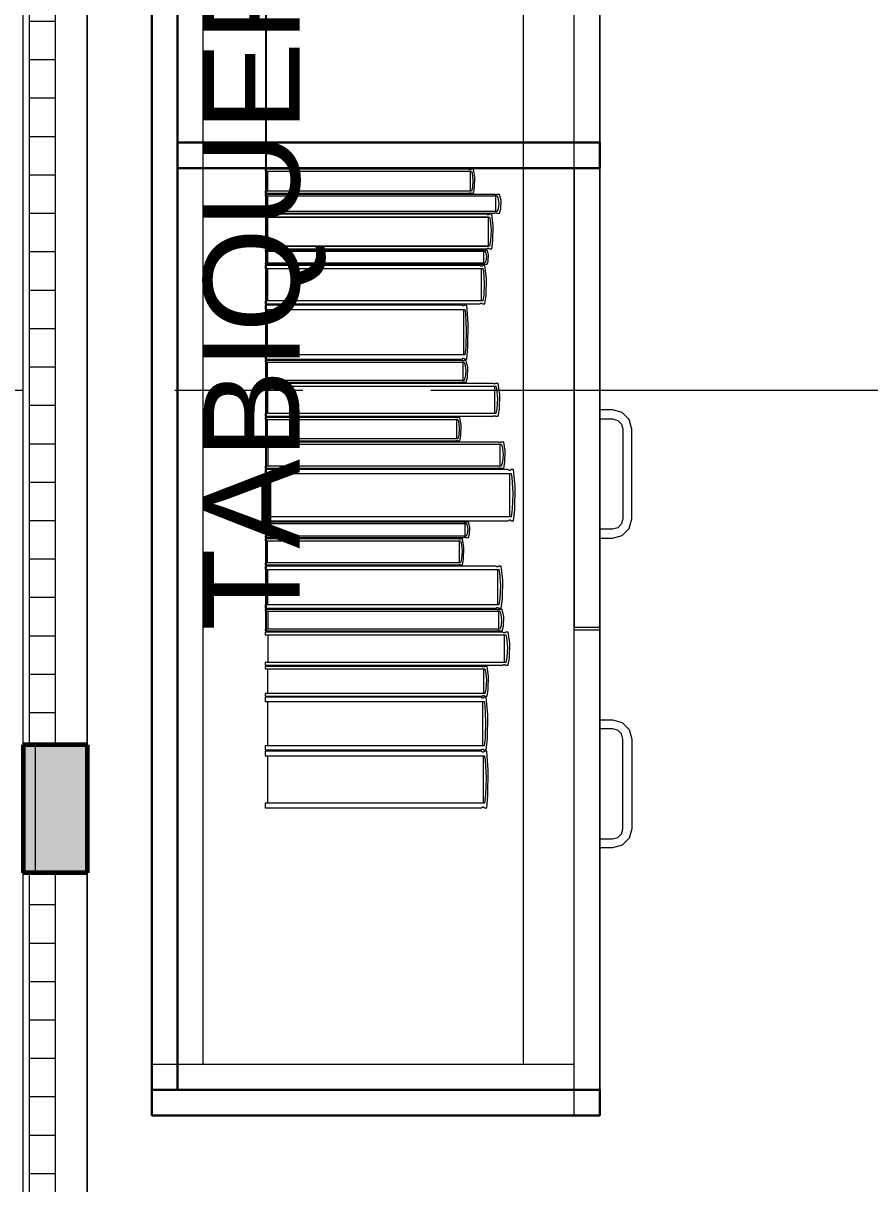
# Model space of a CAD drawing. Header units: inches. Extents: x -19 to 5698, y -728 to 92.
# Drawn here: x 219.22 to 219.881, y 9.382 to 10.288 of the extents above; entities that cross this region are included whole.
import ezdxf

# ---------------------------------------------------------------- set-up
doc = ezdxf.new("R2010")
doc.units = ezdxf.units.IN
doc.header["$MEASUREMENT"] = 0
doc.set_wipeout_variables(frame=1)
doc.linetypes.add('Punto & Raya', pattern=[0.65, 0.5, -0.075, 0, -0.075])
doc.linetypes.add('Wipeout_Contour', pattern=[1, 0, -1])
doc.layers.get('0').update_dxf_attribs({"color": 61})
for name, color, linetype in [('02 _ ARQ _ ZON _ Espacio.3D', 7, 'Continuous'), ('Acabado - Muros', 7, 'Continuous'), ('Interior - Mobiliario', 7, 'Continuous'), ('Marcador - Secciones', 7, 'Continuous'), ('Notas - Etiquetas', 7, 'Continuous')]:
    doc.layers.add(name, color=color, linetype=linetype)
doc.styles.add('Estilo_Generado_4', font='swisse.ttf')
doc.dimstyles.new('Estilo_Generado__8', dxfattribs={"dimtxt": 0.18, "dimasz": 0.0912, "dimexe": 0.18, "dimexo": 0.0625, "dimgap": 0, "dimtad": 0, "dimtih": 1, "dimtoh": 1, "dimdec": 4, "dimzin": 0, "dimdsep": 46, "dimcen": 0.09, "dimadec": 0, "dimazin": 0, "dimtfac": 1, "dimtdec": 4, "dimtmove": 0, "dimatfit": 3, "dimldrblk": 'ARROWHEAD_5', "dimfxl": 1, "dimtolj": 1, "dimtzin": 0, "dimarcsym": 0})
pattern_1 = [(0, (185.000038, 1e-08), (0, 0.03), [])]

# ---------------------------------------------------------------- blocks, each defined once
blk = doc.blocks.new('ARROWHEAD_5')
at = {"linetype": 'Continuous', "lineweight": 0}
blk.add_hatch(color=0, dxfattribs=at).paths.add_polyline_path([(-1, 0.2679), (0, 0), (-1, -0.2679)])
at = {"color": 0, "linetype": 'Continuous', "lineweight": 0}
blk.add_line((0, 0), (-1, 0), dxfattribs=at)

msp = doc.modelspace()

# ---------------------------------------------------------------- linework, layer by layer
at = {"layer": '02 _ ARQ _ ZON _ Espacio.3D', "color": 254, "linetype": 'Continuous', "lineweight": 0, "flags": 128}
msp.add_lwpolyline([(212.17002, 7.7005), (212.22523, 7.7005), (212.22496, 6.2005), (216.84951, 6.19969), (216.84951, 7.6997), (217.07951, 7.69965), (217.07957, 7.69965), (217.07951, 7.35001), (219.22951, 7.35), (219.22952, 17.15), (215.57002, 17.15), (215.57002, 16.9), (215.57002, 16.5), (215.07002, 16.5), (215.07002, 16.9), (215.07002, 17.34961), (212.17002, 17.34961)], close=True, dxfattribs=at)
msp.add_lwpolyline([(229.07002, 16.9), (228.26999, 16.9), (228.26999, 17.35), (222.61965, 17.35), (222.61965, 17.15), (222.61965, 16.5), (222.01965, 16.5), (222.01965, 17.15), (219.27003, 17.15), (219.27003, 7.35), (221.87002, 7.35), (221.87002, 7.7), (222.07002, 7.7), (222.07002, 8.1), (222.57002, 8.1), (222.57002, 7.7), (222.77002, 7.7), (222.77002, 7.2), (222.27002, 7.2), (222.27002, 4.9463)], dxfattribs=at)
at = {"layer": 'Interior - Mobiliario', "color": 175, "linetype": 'Continuous', "lineweight": 13}
for p, q in [((219.34051, 10.91532), (219.34051, 9.45532)), ((219.65051, 9.45532), (219.65051, 10.91532)), ((219.57138, 10.16569), (219.57097, 10.15995)), ((219.57273, 10.15976), (219.57294, 10.1681)), ((219.57022, 10.15716), (219.40916, 10.15716)), ((219.40916, 10.15716), (219.40916, 10.15567)), ((219.40916, 10.15567), (219.56827, 10.15567)), ((219.58808, 10.15467), (219.40916, 10.15467)), ((219.40916, 10.15467), (219.40916, 10.15351)), ((219.40916, 10.15351), (219.59026, 10.15351)), ((219.41099, 10.15351), (219.41099, 10.14131)), ((219.56827, 10.15567), (219.56841, 10.15577)), ((219.56841, 10.15577), (219.56862, 10.15588)), ((219.56862, 10.15588), (219.56885, 10.15595)), ((219.56885, 10.15595), (219.56908, 10.15598)), ((219.56908, 10.15598), (219.56932, 10.15598)), ((219.56932, 10.15598), (219.56956, 10.15593)), ((219.56956, 10.15593), (219.56978, 10.15585)), ((219.56978, 10.15585), (219.56999, 10.15574)), ((219.56999, 10.15574), (219.57008, 10.15567)), ((219.57008, 10.15567), (219.57184, 10.15567)), ((219.57097, 10.15995), (219.57022, 10.15716)), ((219.57184, 10.15567), (219.57273, 10.15976)), ((219.58818, 10.15461), (219.58808, 10.15467)), ((219.58841, 10.15452), (219.58818, 10.15461)), ((219.58866, 10.15446), (219.58841, 10.15452)), ((219.58893, 10.15443), (219.58866, 10.15446)), ((219.5892, 10.15443), (219.58893, 10.15443)), ((219.58946, 10.15445), (219.5892, 10.15443)), ((219.58935, 10.14131), (219.58935, 10.15351)), ((219.58972, 10.15451), (219.58946, 10.15445)), ((219.58995, 10.15459), (219.58972, 10.15451)), ((219.59011, 10.15467), (219.58995, 10.15459)), ((219.59209, 10.15467), (219.59011, 10.15467)), ((219.59026, 10.15351), (219.59081, 10.15241)), ((219.59081, 10.15241), (219.59157, 10.14795)), ((219.59332, 10.14983), (219.59209, 10.15467)), ((219.59111, 10.14349), (219.59026, 10.14131)), ((219.59157, 10.14795), (219.59111, 10.14349)), ((219.59209, 10.14015), (219.59309, 10.14333)), ((219.59309, 10.14333), (219.59332, 10.14983)), ((219.59026, 10.14131), (219.40916, 10.14131)), ((219.40916, 10.14131), (219.40916, 10.14015)), ((219.40916, 10.14015), (219.58808, 10.14015)), ((219.5822, 10.13915), (219.40916, 10.13915)), ((219.40916, 10.13915), (219.40916, 10.137)), ((219.40916, 10.137), (219.58431, 10.137)), ((219.58343, 10.137), (219.41093, 10.137)), ((219.41093, 10.137), (219.41093, 10.11438)), ((219.5823, 10.13905), (219.5822, 10.13915)), ((219.58252, 10.13888), (219.5823, 10.13905)), ((219.58277, 10.13877), (219.58252, 10.13888)), ((219.58302, 10.13871), (219.58277, 10.13877)), ((219.58328, 10.1387), (219.58302, 10.13871)), ((219.58354, 10.13875), (219.58328, 10.1387)), ((219.58343, 10.11438), (219.58343, 10.137)), ((219.58379, 10.13885), (219.58354, 10.13875)), ((219.58401, 10.13901), (219.58379, 10.13885)), ((219.58416, 10.13915), (219.58401, 10.13901)), ((219.58608, 10.13915), (219.58416, 10.13915)), ((219.58431, 10.137), (219.58484, 10.13495)), ((219.58484, 10.13495), (219.58558, 10.1267)), ((219.58727, 10.13017), (219.58608, 10.13915)), ((219.58808, 10.14015), (219.58823, 10.14023)), ((219.58823, 10.14023), (219.58847, 10.14031)), ((219.58847, 10.14031), (219.58872, 10.14037)), ((219.58872, 10.14037), (219.58899, 10.14039)), ((219.58899, 10.14039), (219.58926, 10.14039)), ((219.58926, 10.14039), (219.58952, 10.14036)), ((219.58952, 10.14036), (219.58977, 10.14029)), ((219.58977, 10.14029), (219.59, 10.14021)), ((219.59, 10.14021), (219.59011, 10.14015)), ((219.59011, 10.14015), (219.59209, 10.14015)), ((219.58558, 10.1267), (219.58513, 10.11841)), ((219.58705, 10.11813), (219.58727, 10.13017)), ((219.58513, 10.11841), (219.58431, 10.11438)), ((219.58608, 10.11222), (219.58705, 10.11813)), ((219.58431, 10.11438), (219.40916, 10.11438)), ((219.40916, 10.11438), (219.40916, 10.11222)), ((219.40916, 10.11222), (219.5822, 10.11222)), ((219.57863, 10.11122), (219.40916, 10.11122)), ((219.40916, 10.11122), (219.40916, 10.11033)), ((219.40916, 10.11033), (219.5807, 10.11033)), ((219.4109, 10.11033), (219.4109, 10.101)), ((219.41093, 10.11438), (219.58343, 10.11438)), ((219.57873, 10.11118), (219.57863, 10.11122)), ((219.57895, 10.11111), (219.57873, 10.11118)), ((219.57919, 10.11106), (219.57895, 10.11111)), ((219.57944, 10.11104), (219.57919, 10.11106)), ((219.57969, 10.11104), (219.57944, 10.11104)), ((219.57994, 10.11106), (219.57969, 10.11104)), ((219.57984, 10.101), (219.57984, 10.11033)), ((219.58019, 10.1111), (219.57994, 10.11106)), ((219.58041, 10.11116), (219.58019, 10.1111)), ((219.58055, 10.11122), (219.58041, 10.11116)), ((219.58244, 10.11122), (219.58055, 10.11122)), ((219.5807, 10.11033), (219.58122, 10.10949)), ((219.58122, 10.10949), (219.58194, 10.10608)), ((219.5822, 10.11222), (219.58235, 10.11237)), ((219.58235, 10.11237), (219.58257, 10.11252)), ((219.5836, 10.10752), (219.58244, 10.11122)), ((219.58257, 10.11252), (219.58282, 10.11262)), ((219.58282, 10.11262), (219.58308, 10.11267)), ((219.58308, 10.11267), (219.58334, 10.11267)), ((219.58334, 10.11267), (219.5836, 10.1126)), ((219.58338, 10.10254), (219.5836, 10.10752)), ((219.5836, 10.1126), (219.58384, 10.11249)), ((219.58384, 10.11249), (219.58406, 10.11233)), ((219.58406, 10.11233), (219.58416, 10.11222)), ((219.58416, 10.11222), (219.58608, 10.11222)), ((219.5807, 10.101), (219.40916, 10.101)), ((219.40916, 10.101), (219.40916, 10.10011)), ((219.40916, 10.10011), (219.57863, 10.10011)), ((219.577, 10.09911), (219.40916, 10.09911)), ((219.40916, 10.09911), (219.40916, 10.09672)), ((219.57709, 10.09899), (219.577, 10.09911)), ((219.57731, 10.09881), (219.57709, 10.09899)), ((219.57754, 10.09868), (219.57731, 10.09881)), ((219.57779, 10.09862), (219.57754, 10.09868)), ((219.57804, 10.09861), (219.57779, 10.09862)), ((219.57829, 10.09866), (219.57804, 10.09861)), ((219.57853, 10.09878), (219.57829, 10.09866)), ((219.57876, 10.09895), (219.57853, 10.09878)), ((219.57863, 10.10011), (219.57878, 10.10017)), ((219.5789, 10.09911), (219.57876, 10.09895)), ((219.57878, 10.10017), (219.579, 10.10023)), ((219.58076, 10.09911), (219.5789, 10.09911)), ((219.579, 10.10023), (219.57924, 10.10027)), ((219.57924, 10.10027), (219.57949, 10.10029)), ((219.57949, 10.10029), (219.57975, 10.10029)), ((219.57975, 10.10029), (219.58, 10.10027)), ((219.58, 10.10027), (219.58024, 10.10022)), ((219.58024, 10.10022), (219.58046, 10.10015)), ((219.58046, 10.10015), (219.58055, 10.10011)), ((219.58055, 10.10011), (219.58244, 10.10011)), ((219.5815, 10.10266), (219.5807, 10.101)), ((219.58191, 10.08916), (219.58076, 10.09911)), ((219.58194, 10.10608), (219.5815, 10.10266)), ((219.58244, 10.10011), (219.58338, 10.10254)), ((219.40916, 10.09672), (219.57905, 10.09672)), ((219.41088, 10.09672), (219.41088, 10.07166)), ((219.57819, 10.07166), (219.57819, 10.09672)), ((219.57905, 10.09672), (219.57955, 10.09446)), ((219.57955, 10.09446), (219.58027, 10.08531)), ((219.5817, 10.07582), (219.58191, 10.08916)), ((219.58027, 10.08531), (219.57983, 10.07613)), ((219.57905, 10.07166), (219.40916, 10.07166)), ((219.40916, 10.07166), (219.40916, 10.06927)), ((219.57983, 10.07613), (219.57905, 10.07166)), ((219.58076, 10.06927), (219.5817, 10.07582)), ((219.40916, 10.06927), (219.577, 10.06927)), ((219.56315, 10.06827), (219.40916, 10.06827)), ((219.40916, 10.06827), (219.40916, 10.0649)), ((219.40916, 10.0649), (219.56503, 10.0649)), ((219.41074, 10.0649), (219.41074, 10.02945)), ((219.56324, 10.06811), (219.56315, 10.06827)), ((219.56343, 10.06785), (219.56324, 10.06811)), ((219.56365, 10.06767), (219.56343, 10.06785)), ((219.56388, 10.06758), (219.56365, 10.06767)), ((219.56411, 10.06757), (219.56388, 10.06758)), ((219.56434, 10.06764), (219.56411, 10.06757)), ((219.56424, 10.02945), (219.56424, 10.0649)), ((219.56456, 10.06781), (219.56434, 10.06764)), ((219.56476, 10.06805), (219.56456, 10.06781)), ((219.56489, 10.06827), (219.56476, 10.06805)), ((219.5666, 10.06827), (219.56489, 10.06827)), ((219.56503, 10.0649), (219.5655, 10.0617)), ((219.5655, 10.0617), (219.56615, 10.04876)), ((219.56766, 10.0542), (219.5666, 10.06827)), ((219.577, 10.06927), (219.57714, 10.06943)), ((219.57714, 10.06943), (219.57736, 10.0696)), ((219.57736, 10.0696), (219.5776, 10.06972)), ((219.5776, 10.06972), (219.57785, 10.06977)), ((219.57785, 10.06977), (219.5781, 10.06976)), ((219.5781, 10.06976), (219.57835, 10.0697)), ((219.57835, 10.0697), (219.57858, 10.06957)), ((219.57858, 10.06957), (219.5788, 10.06939)), ((219.5788, 10.06939), (219.5789, 10.06927)), ((219.5789, 10.06927), (219.58076, 10.06927)), ((219.56746, 10.03533), (219.56766, 10.0542)), ((219.56615, 10.04876), (219.56575, 10.03577)), ((219.56575, 10.03577), (219.56503, 10.02945)), ((219.5666, 10.02608), (219.56746, 10.03533)), ((219.56503, 10.02945), (219.40916, 10.02945)), ((219.40916, 10.02945), (219.40916, 10.02608)), ((219.40916, 10.02608), (219.56315, 10.02608)), ((219.56315, 10.02608), (219.56328, 10.02631)), ((219.56328, 10.02631), (219.56348, 10.02655)), ((219.56348, 10.02655), (219.5637, 10.02671)), ((219.5637, 10.02671), (219.56393, 10.02678)), ((219.56393, 10.02678), (219.56416, 10.02677)), ((219.56416, 10.02677), (219.56439, 10.02668)), ((219.56439, 10.02668), (219.56461, 10.0265)), ((219.56461, 10.0265), (219.5648, 10.02624)), ((219.5648, 10.02624), (219.56489, 10.02608)), ((219.56489, 10.02608), (219.5666, 10.02608)), ((219.56277, 10.02508), (219.40916, 10.02508)), ((219.40916, 10.02508), (219.40916, 10.02372)), ((219.40916, 10.02372), (219.56465, 10.02372)), ((219.41073, 10.02372), (219.41073, 10.00946)), ((219.56286, 10.02501), (219.56277, 10.02508)), ((219.56306, 10.02491), (219.56286, 10.02501)), ((219.56327, 10.02484), (219.56306, 10.02491)), ((219.5635, 10.0248), (219.56327, 10.02484)), ((219.56373, 10.0248), (219.5635, 10.0248)), ((219.56396, 10.02483), (219.56373, 10.0248)), ((219.56386, 10.00946), (219.56386, 10.02372)), ((219.56418, 10.02489), (219.56396, 10.02483)), ((219.56438, 10.02499), (219.56418, 10.02489)), ((219.56451, 10.02508), (219.56438, 10.02499)), ((219.56622, 10.02508), (219.56451, 10.02508)), ((219.56465, 10.02372), (219.56511, 10.02243)), ((219.56511, 10.02243), (219.56577, 10.01723)), ((219.56577, 10.01723), (219.56537, 10.012)), ((219.56727, 10.01942), (219.56622, 10.02508)), ((219.56708, 10.01182), (219.56727, 10.01942)), ((219.56465, 10.00946), (219.40916, 10.00946)), ((219.40916, 10.00946), (219.40916, 10.0081)), ((219.40916, 10.0081), (219.56277, 10.0081)), ((219.56277, 10.0081), (219.5629, 10.00819)), ((219.5629, 10.00819), (219.5631, 10.00829)), ((219.5631, 10.00829), (219.56332, 10.00835)), ((219.56332, 10.00835), (219.56355, 10.00838)), ((219.56355, 10.00838), (219.56378, 10.00838)), ((219.56378, 10.00838), (219.56401, 10.00834)), ((219.56401, 10.00834), (219.56422, 10.00827)), ((219.56422, 10.00827), (219.56442, 10.00816)), ((219.56442, 10.00816), (219.56451, 10.0081)), ((219.56451, 10.0081), (219.56622, 10.0081)), ((219.56537, 10.012), (219.56465, 10.00946)), ((219.56622, 10.0081), (219.56708, 10.01182)), ((219.58716, 10.0071), (219.40916, 10.0071)), ((219.40916, 10.0071), (219.40916, 10.00505)), ((219.40916, 10.00505), (219.58933, 10.00505)), ((219.41098, 10.00505), (219.41098, 9.9835)), ((219.58726, 10.007), (219.58716, 10.0071)), ((219.58749, 10.00684), (219.58726, 10.007)), ((219.58774, 10.00673), (219.58749, 10.00684)), ((219.588, 10.00668), (219.58774, 10.00673)), ((219.58827, 10.00667), (219.588, 10.00668)), ((219.58853, 10.00672), (219.58827, 10.00667)), ((219.58842, 9.9835), (219.58842, 10.00505)), ((219.58879, 10.00681), (219.58853, 10.00672)), ((219.58902, 10.00696), (219.58879, 10.00681)), ((219.58917, 10.0071), (219.58902, 10.00696)), ((219.59115, 10.0071), (219.58917, 10.0071)), ((219.58933, 10.00505), (219.58987, 10.0031)), ((219.58987, 10.0031), (219.59063, 9.99523)), ((219.59237, 9.99854), (219.59115, 10.0071)), ((219.59215, 9.98707), (219.59237, 9.99854)), ((219.59063, 9.99523), (219.59017, 9.98734)), ((219.58933, 9.9835), (219.40916, 9.9835)), ((219.40916, 9.9835), (219.40916, 9.98144)), ((219.40916, 9.98144), (219.58716, 9.98144)), ((219.55778, 9.98044), (219.40916, 9.98044)), ((219.40916, 9.98044), (219.40916, 9.97899)), ((219.55787, 9.98037), (219.55778, 9.98044)), ((219.55806, 9.98026), (219.55787, 9.98037)), ((219.55827, 9.98019), (219.55806, 9.98026)), ((219.55849, 9.98014), (219.55827, 9.98019)), ((219.55871, 9.98014), (219.55849, 9.98014)), ((219.55893, 9.98017), (219.55871, 9.98014)), ((219.55914, 9.98024), (219.55893, 9.98017)), ((219.55934, 9.98035), (219.55914, 9.98024)), ((219.55946, 9.98044), (219.55934, 9.98035)), ((219.56112, 9.98044), (219.55946, 9.98044)), ((219.56214, 9.97438), (219.56112, 9.98044)), ((219.58716, 9.98144), (219.58731, 9.98158)), ((219.58731, 9.98158), (219.58754, 9.98173)), ((219.58754, 9.98173), (219.5878, 9.98183)), ((219.5878, 9.98183), (219.58806, 9.98187)), ((219.58806, 9.98187), (219.58833, 9.98187)), ((219.58833, 9.98187), (219.58859, 9.98181)), ((219.58859, 9.98181), (219.58884, 9.9817)), ((219.58884, 9.9817), (219.58907, 9.98154)), ((219.58907, 9.98154), (219.58917, 9.98144)), ((219.58917, 9.98144), (219.59115, 9.98144)), ((219.59017, 9.98734), (219.58933, 9.9835)), ((219.59115, 9.98144), (219.59215, 9.98707)), ((219.68051, 9.98632), (219.67051, 9.98632)), ((219.67051, 9.98632), (219.67051, 9.97932)), ((219.68801, 9.98431), (219.68051, 9.98632)), ((219.6935, 9.97882), (219.68801, 9.98431)), ((219.40916, 9.97899), (219.5596, 9.97899)), ((219.41068, 9.97899), (219.41068, 9.96371)), ((219.55884, 9.96371), (219.55884, 9.97899)), ((219.5596, 9.97899), (219.56005, 9.97761)), ((219.56005, 9.97761), (219.56068, 9.97203)), ((219.56068, 9.97203), (219.5603, 9.96643)), ((219.56195, 9.96624), (219.56214, 9.97438)), ((219.67051, 9.97932), (219.68051, 9.97932)), ((219.68051, 9.97932), (219.68451, 9.97824)), ((219.68451, 9.97824), (219.68744, 9.97532)), ((219.68744, 9.97532), (219.68851, 9.97132)), ((219.68851, 9.97132), (219.68851, 9.90132)), ((219.69551, 9.97132), (219.6935, 9.97882)), ((219.69551, 9.90132), (219.69551, 9.97132)), ((219.5596, 9.96371), (219.40916, 9.96371)), ((219.40916, 9.96371), (219.40916, 9.96225)), ((219.40916, 9.96225), (219.55778, 9.96225)), ((219.55778, 9.96225), (219.55791, 9.96235)), ((219.55791, 9.96235), (219.5581, 9.96245)), ((219.5581, 9.96245), (219.55831, 9.96252)), ((219.55831, 9.96252), (219.55854, 9.96255)), ((219.55854, 9.96255), (219.55876, 9.96255)), ((219.55876, 9.96255), (219.55898, 9.96251)), ((219.55898, 9.96251), (219.55919, 9.96243)), ((219.55919, 9.96243), (219.55938, 9.96232)), ((219.55938, 9.96232), (219.55946, 9.96225)), ((219.55946, 9.96225), (219.56112, 9.96225)), ((219.5603, 9.96643), (219.5596, 9.96371)), ((219.56112, 9.96225), (219.56195, 9.96624)), ((219.59132, 9.96125), (219.40916, 9.96125)), ((219.40916, 9.96125), (219.40916, 9.95961)), ((219.40916, 9.95961), (219.59354, 9.95961)), ((219.41103, 9.95961), (219.41103, 9.94244)), ((219.59142, 9.96117), (219.59132, 9.96125)), ((219.59166, 9.96105), (219.59142, 9.96117)), ((219.59191, 9.96096), (219.59166, 9.96105)), ((219.59218, 9.96091), (219.59191, 9.96096)), ((219.59246, 9.96091), (219.59218, 9.96091)), ((219.59273, 9.96095), (219.59246, 9.96091)), ((219.59261, 9.94244), (219.59261, 9.95961)), ((219.59299, 9.96102), (219.59273, 9.96095)), ((219.59323, 9.96114), (219.59299, 9.96102)), ((219.59338, 9.96125), (219.59323, 9.96114)), ((219.5954, 9.96125), (219.59338, 9.96125)), ((219.59354, 9.95961), (219.59409, 9.95806)), ((219.59409, 9.95806), (219.59487, 9.95179)), ((219.59665, 9.95443), (219.5954, 9.96125)), ((219.59642, 9.94529), (219.59665, 9.95443)), ((219.5944, 9.9455), (219.59354, 9.94244)), ((219.59487, 9.95179), (219.5944, 9.9455)), ((219.5954, 9.9408), (219.59642, 9.94529)), ((219.59354, 9.94244), (219.40916, 9.94244)), ((219.40916, 9.94244), (219.40916, 9.9408)), ((219.40916, 9.9408), (219.59132, 9.9408)), ((219.59892, 9.9398), (219.40916, 9.9398)), ((219.40916, 9.9398), (219.40916, 9.9366)), ((219.40916, 9.9366), (219.60123, 9.9366)), ((219.4111, 9.9366), (219.4111, 9.90295)), ((219.59132, 9.9408), (219.59147, 9.94091)), ((219.59147, 9.94091), (219.59171, 9.94103)), ((219.59171, 9.94103), (219.59197, 9.94111)), ((219.59197, 9.94111), (219.59224, 9.94114)), ((219.59224, 9.94114), (219.59252, 9.94114)), ((219.59252, 9.94114), (219.59278, 9.94109)), ((219.59278, 9.94109), (219.59304, 9.941)), ((219.59304, 9.941), (219.59328, 9.94088)), ((219.59328, 9.94088), (219.59338, 9.9408)), ((219.59338, 9.9408), (219.5954, 9.9408)), ((219.59902, 9.93965), (219.59892, 9.9398)), ((219.59927, 9.9394), (219.59902, 9.93965)), ((219.59954, 9.93923), (219.59927, 9.9394)), ((219.59982, 9.93914), (219.59954, 9.93923)), ((219.6001, 9.93913), (219.59982, 9.93914)), ((219.60038, 9.93921), (219.6001, 9.93913)), ((219.60026, 9.90295), (219.60026, 9.9366)), ((219.60065, 9.93936), (219.60038, 9.93921)), ((219.60091, 9.93959), (219.60065, 9.93936)), ((219.60107, 9.9398), (219.60091, 9.93959)), ((219.60317, 9.9398), (219.60107, 9.9398)), ((219.60123, 9.9366), (219.60181, 9.93356)), ((219.60448, 9.92644), (219.60317, 9.9398)), ((219.60181, 9.93356), (219.60262, 9.92128)), ((219.60424, 9.90853), (219.60448, 9.92644)), ((219.60262, 9.92128), (219.60213, 9.90895)), ((219.60213, 9.90895), (219.60123, 9.90295)), ((219.60317, 9.89975), (219.60424, 9.90853)), ((219.60123, 9.90295), (219.40916, 9.90295)), ((219.40916, 9.90295), (219.40916, 9.89975)), ((219.40916, 9.89975), (219.59892, 9.89975)), ((219.56431, 9.89875), (219.40916, 9.89875)), ((219.40916, 9.89875), (219.40916, 9.89778)), ((219.5644, 9.8987), (219.56431, 9.89875)), ((219.5646, 9.89863), (219.5644, 9.8987)), ((219.56482, 9.89858), (219.5646, 9.89863)), ((219.56504, 9.89855), (219.56482, 9.89858)), ((219.56528, 9.89855), (219.56504, 9.89855)), ((219.56551, 9.89857), (219.56528, 9.89855)), ((219.56573, 9.89861), (219.56551, 9.89857)), ((219.56594, 9.89868), (219.56573, 9.89861)), ((219.56607, 9.89875), (219.56594, 9.89868)), ((219.56779, 9.89875), (219.56607, 9.89875)), ((219.56886, 9.89473), (219.56779, 9.89875)), ((219.59892, 9.89975), (219.59908, 9.89996)), ((219.59908, 9.89996), (219.59933, 9.90019)), ((219.59933, 9.90019), (219.5996, 9.90034)), ((219.5996, 9.90034), (219.59988, 9.90042)), ((219.59988, 9.90042), (219.60016, 9.90041)), ((219.60016, 9.90041), (219.60045, 9.90032)), ((219.60045, 9.90032), (219.60071, 9.90015)), ((219.60071, 9.90015), (219.60096, 9.8999)), ((219.60096, 9.8999), (219.60107, 9.89975)), ((219.60107, 9.89975), (219.60317, 9.89975)), ((219.68851, 9.90132), (219.68744, 9.89732)), ((219.6935, 9.89382), (219.69551, 9.90132)), ((219.40916, 9.89778), (219.5662, 9.89778)), ((219.41075, 9.89778), (219.41075, 9.88767)), ((219.56541, 9.88767), (219.56541, 9.89778)), ((219.5662, 9.89778), (219.56667, 9.89687)), ((219.56693, 9.88948), (219.5662, 9.88767)), ((219.56667, 9.89687), (219.56734, 9.89318)), ((219.56734, 9.89318), (219.56693, 9.88948)), ((219.56779, 9.88671), (219.56866, 9.88935)), ((219.56866, 9.88935), (219.56886, 9.89473)), ((219.67051, 9.89332), (219.67051, 9.88632)), ((219.68051, 9.89332), (219.67051, 9.89332)), ((219.68451, 9.89439), (219.68051, 9.89332)), ((219.68744, 9.89732), (219.68451, 9.89439)), ((219.68801, 9.88833), (219.6935, 9.89382)), ((219.5662, 9.88767), (219.40916, 9.88767)), ((219.40916, 9.88767), (219.40916, 9.88671)), ((219.40916, 9.88671), (219.56431, 9.88671)), ((219.5599, 9.88571), (219.40916, 9.88571)), ((219.40916, 9.88571), (219.40916, 9.88408)), ((219.40916, 9.88408), (219.56174, 9.88408)), ((219.41071, 9.88408), (219.41071, 9.86696)), ((219.55998, 9.88563), (219.5599, 9.88571)), ((219.56018, 9.88551), (219.55998, 9.88563)), ((219.56039, 9.88542), (219.56018, 9.88551)), ((219.56061, 9.88537), (219.56039, 9.88542)), ((219.56084, 9.88537), (219.56061, 9.88537)), ((219.56106, 9.88541), (219.56084, 9.88537)), ((219.56097, 9.86696), (219.56097, 9.88408)), ((219.56128, 9.88548), (219.56106, 9.88541)), ((219.56148, 9.8856), (219.56128, 9.88548)), ((219.5616, 9.88571), (219.56148, 9.8856)), ((219.56328, 9.88571), (219.5616, 9.88571)), ((219.56174, 9.88408), (219.56219, 9.88253)), ((219.56219, 9.88253), (219.56284, 9.87629)), ((219.56431, 9.87891), (219.56328, 9.88571)), ((219.56431, 9.88671), (219.56444, 9.88677)), ((219.56444, 9.88677), (219.56464, 9.88684)), ((219.56464, 9.88684), (219.56487, 9.88689)), ((219.56487, 9.88689), (219.5651, 9.88691)), ((219.5651, 9.88691), (219.56533, 9.88691)), ((219.56533, 9.88691), (219.56556, 9.88688)), ((219.56556, 9.88688), (219.56578, 9.88683)), ((219.56578, 9.88683), (219.56598, 9.88676)), ((219.56598, 9.88676), (219.56607, 9.88671)), ((219.56607, 9.88671), (219.56779, 9.88671)), ((219.67051, 9.88632), (219.68051, 9.88632)), ((219.68051, 9.88632), (219.68801, 9.88833)), ((219.56284, 9.87629), (219.56244, 9.87001)), ((219.56412, 9.8698), (219.56431, 9.87891)), ((219.56174, 9.86696), (219.40916, 9.86696)), ((219.40916, 9.86696), (219.40916, 9.86533)), ((219.40916, 9.86533), (219.5599, 9.86533)), ((219.58946, 9.86433), (219.40916, 9.86433)), ((219.40916, 9.86433), (219.40916, 9.86171)), ((219.5599, 9.86533), (219.56002, 9.86544)), ((219.56002, 9.86544), (219.56022, 9.86556)), ((219.56022, 9.86556), (219.56044, 9.86563)), ((219.56044, 9.86563), (219.56066, 9.86567)), ((219.56066, 9.86567), (219.56089, 9.86567)), ((219.56089, 9.86567), (219.56111, 9.86562)), ((219.56111, 9.86562), (219.56132, 9.86553)), ((219.56132, 9.86553), (219.56152, 9.86541)), ((219.56152, 9.86541), (219.5616, 9.86533)), ((219.5616, 9.86533), (219.56328, 9.86533)), ((219.56244, 9.87001), (219.56174, 9.86696)), ((219.56328, 9.86533), (219.56412, 9.8698)), ((219.58956, 9.8642), (219.58946, 9.86433)), ((219.58979, 9.864), (219.58956, 9.8642)), ((219.59005, 9.86386), (219.58979, 9.864)), ((219.59031, 9.86379), (219.59005, 9.86386)), ((219.59059, 9.86378), (219.59031, 9.86379)), ((219.59085, 9.86384), (219.59059, 9.86378)), ((219.59111, 9.86397), (219.59085, 9.86384)), ((219.59135, 9.86415), (219.59111, 9.86397)), ((219.5915, 9.86433), (219.59135, 9.86415)), ((219.59351, 9.86433), (219.5915, 9.86433)), ((219.59474, 9.85339), (219.59351, 9.86433)), ((219.40916, 9.86171), (219.59166, 9.86171)), ((219.41101, 9.86171), (219.41101, 9.83416)), ((219.59074, 9.83416), (219.59074, 9.86171)), ((219.59166, 9.86171), (219.59221, 9.85922)), ((219.59221, 9.85922), (219.59298, 9.84916)), ((219.59451, 9.83873), (219.59474, 9.85339)), ((219.59298, 9.84916), (219.59251, 9.83907)), ((219.59251, 9.83907), (219.59166, 9.83416)), ((219.59351, 9.83153), (219.59451, 9.83873)), ((219.59166, 9.83416), (219.40916, 9.83416)), ((219.40916, 9.83416), (219.40916, 9.83153)), ((219.40916, 9.83153), (219.58946, 9.83153)), ((219.59026, 9.83053), (219.40916, 9.83053)), ((219.40916, 9.83053), (219.40916, 9.82919)), ((219.40916, 9.82919), (219.59247, 9.82919)), ((219.41102, 9.82919), (219.41102, 9.81511)), ((219.58946, 9.83153), (219.58961, 9.83171)), ((219.58961, 9.83171), (219.58985, 9.8319)), ((219.58985, 9.8319), (219.59011, 9.83202)), ((219.59011, 9.83202), (219.59037, 9.83208)), ((219.59036, 9.83047), (219.59026, 9.83053)), ((219.59059, 9.83036), (219.59036, 9.83047)), ((219.59037, 9.83208), (219.59065, 9.83207)), ((219.59085, 9.83029), (219.59059, 9.83036)), ((219.59065, 9.83207), (219.59091, 9.832)), ((219.59112, 9.83026), (219.59085, 9.83029)), ((219.59091, 9.832), (219.59117, 9.83186)), ((219.59139, 9.83025), (219.59112, 9.83026)), ((219.59117, 9.83186), (219.5914, 9.83166)), ((219.59166, 9.83028), (219.59139, 9.83025)), ((219.5914, 9.83166), (219.5915, 9.83153)), ((219.5915, 9.83153), (219.59351, 9.83153)), ((219.59154, 9.81511), (219.59154, 9.82919)), ((219.59192, 9.83035), (219.59166, 9.83028)), ((219.59216, 9.83044), (219.59192, 9.83035)), ((219.59231, 9.83053), (219.59216, 9.83044)), ((219.59432, 9.83053), (219.59231, 9.83053)), ((219.59247, 9.82919), (219.59302, 9.82792)), ((219.59302, 9.82792), (219.59379, 9.82278)), ((219.59556, 9.82494), (219.59432, 9.83053)), ((219.59332, 9.81762), (219.59247, 9.81511)), ((219.59379, 9.82278), (219.59332, 9.81762)), ((219.59432, 9.81377), (219.59533, 9.81744)), ((219.59533, 9.81744), (219.59556, 9.82494)), ((219.59247, 9.81511), (219.40916, 9.81511)), ((219.40916, 9.81511), (219.40916, 9.81377)), ((219.40916, 9.81377), (219.59026, 9.81377)), ((219.5947, 9.81277), (219.40916, 9.81277)), ((219.40916, 9.81277), (219.40916, 9.81071)), ((219.40916, 9.81071), (219.59697, 9.81071)), ((219.41106, 9.81071), (219.41106, 9.78908)), ((219.59026, 9.81377), (219.59041, 9.81386)), ((219.59041, 9.81386), (219.59065, 9.81395)), ((219.59065, 9.81395), (219.59091, 9.81402)), ((219.59091, 9.81402), (219.59118, 9.81405)), ((219.59118, 9.81405), (219.59145, 9.81404)), ((219.59145, 9.81404), (219.59172, 9.814)), ((219.59172, 9.814), (219.59197, 9.81393)), ((219.59197, 9.81393), (219.59221, 9.81383)), ((219.59221, 9.81383), (219.59231, 9.81377)), ((219.59231, 9.81377), (219.59432, 9.81377)), ((219.59481, 9.81267), (219.5947, 9.81277)), ((219.59504, 9.81251), (219.59481, 9.81267)), ((219.59531, 9.8124), (219.59504, 9.81251)), ((219.59558, 9.81234), (219.59531, 9.8124)), ((219.59586, 9.81234), (219.59558, 9.81234)), ((219.59614, 9.81238), (219.59586, 9.81234)), ((219.59602, 9.78908), (219.59602, 9.81071)), ((219.5964, 9.81248), (219.59614, 9.81238)), ((219.59664, 9.81263), (219.5964, 9.81248)), ((219.5968, 9.81277), (219.59664, 9.81263)), ((219.59886, 9.81277), (219.5968, 9.81277)), ((219.59697, 9.81071), (219.59753, 9.80875)), ((219.59753, 9.80875), (219.59832, 9.80086)), ((219.60014, 9.80418), (219.59886, 9.81277)), ((219.67051, 9.81632), (219.65051, 9.81632)), ((219.67051, 9.81432), (219.65051, 9.81432)), ((219.59832, 9.80086), (219.59784, 9.79294)), ((219.5999, 9.79267), (219.60014, 9.80418)), ((219.59784, 9.79294), (219.59697, 9.78908)), ((219.59886, 9.78703), (219.5999, 9.79267)), ((219.59697, 9.78908), (219.40916, 9.78908)), ((219.40916, 9.78908), (219.40916, 9.78703)), ((219.40916, 9.78703), (219.5947, 9.78703)), ((219.57857, 9.78603), (219.40916, 9.78603)), ((219.40916, 9.78603), (219.40916, 9.78418)), ((219.40916, 9.78418), (219.58064, 9.78418)), ((219.4109, 9.78418), (219.4109, 9.76478)), ((219.57867, 9.78594), (219.57857, 9.78603)), ((219.57888, 9.7858), (219.57867, 9.78594)), ((219.57912, 9.7857), (219.57888, 9.7858)), ((219.57937, 9.78564), (219.57912, 9.7857)), ((219.57963, 9.78564), (219.57937, 9.78564)), ((219.57988, 9.78568), (219.57963, 9.78564)), ((219.57977, 9.76478), (219.57977, 9.78418)), ((219.58012, 9.78577), (219.57988, 9.78568)), ((219.58034, 9.7859), (219.58012, 9.78577)), ((219.58049, 9.78603), (219.58034, 9.7859)), ((219.58237, 9.78603), (219.58049, 9.78603)), ((219.58064, 9.78418), (219.58115, 9.78243)), ((219.58115, 9.78243), (219.58187, 9.77535)), ((219.58353, 9.77832), (219.58237, 9.78603)), ((219.5947, 9.78703), (219.59486, 9.78716)), ((219.59486, 9.78716), (219.5951, 9.78731)), ((219.5951, 9.78731), (219.59537, 9.78741)), ((219.59537, 9.78741), (219.59564, 9.78746)), ((219.59564, 9.78746), (219.59592, 9.78745)), ((219.59592, 9.78745), (219.5962, 9.78739)), ((219.5962, 9.78739), (219.59646, 9.78728)), ((219.59646, 9.78728), (219.5967, 9.78712)), ((219.5967, 9.78712), (219.5968, 9.78703)), ((219.5968, 9.78703), (219.59886, 9.78703)), ((219.58187, 9.77535), (219.58143, 9.76824)), ((219.58332, 9.768), (219.58353, 9.77832)), ((219.58064, 9.76478), (219.40916, 9.76478)), ((219.40916, 9.76478), (219.40916, 9.76293)), ((219.40916, 9.76293), (219.57857, 9.76293)), ((219.57857, 9.76293), (219.57871, 9.76306)), ((219.57871, 9.76306), (219.57893, 9.76319)), ((219.57893, 9.76319), (219.57918, 9.76328)), ((219.57918, 9.76328), (219.57943, 9.76332)), ((219.57943, 9.76332), (219.57968, 9.76331)), ((219.57968, 9.76331), (219.57993, 9.76326)), ((219.57993, 9.76326), (219.58017, 9.76316)), ((219.58017, 9.76316), (219.58039, 9.76302)), ((219.58039, 9.76302), (219.58049, 9.76293)), ((219.58049, 9.76293), (219.58237, 9.76293)), ((219.58143, 9.76824), (219.58064, 9.76478)), ((219.58237, 9.76293), (219.58332, 9.768)), ((219.57799, 9.76193), (219.40916, 9.76193)), ((219.40916, 9.76193), (219.40916, 9.75864)), ((219.40916, 9.75864), (219.58006, 9.75864)), ((219.41089, 9.75864), (219.41089, 9.72407)), ((219.57809, 9.76177), (219.57799, 9.76193)), ((219.57831, 9.76152), (219.57809, 9.76177)), ((219.57854, 9.76135), (219.57831, 9.76152)), ((219.57879, 9.76125), (219.57854, 9.76135)), ((219.57905, 9.76124), (219.57879, 9.76125)), ((219.5793, 9.76132), (219.57905, 9.76124)), ((219.57919, 9.72407), (219.57919, 9.75864)), ((219.57954, 9.76148), (219.5793, 9.76132)), ((219.57976, 9.76171), (219.57954, 9.76148)), ((219.57991, 9.76193), (219.57976, 9.76171)), ((219.58178, 9.76193), (219.57991, 9.76193)), ((219.58006, 9.75864), (219.58057, 9.75552)), ((219.58057, 9.75552), (219.58129, 9.7429)), ((219.58294, 9.74821), (219.58178, 9.76193)), ((219.58273, 9.7298), (219.58294, 9.74821)), ((219.67051, 9.74432), (219.68051, 9.74432)), ((219.67051, 9.73732), (219.67051, 9.74432)), ((219.68051, 9.74432), (219.68801, 9.74231)), ((219.58129, 9.7429), (219.58085, 9.73023)), ((219.68051, 9.73732), (219.67051, 9.73732)), ((219.68451, 9.73624), (219.68051, 9.73732)), ((219.68744, 9.73332), (219.68451, 9.73624)), ((219.68801, 9.74231), (219.6935, 9.73682)), ((219.6935, 9.73682), (219.69551, 9.72932)), ((219.58085, 9.73023), (219.58006, 9.72407)), ((219.58178, 9.72077), (219.58273, 9.7298)), ((219.68851, 9.72932), (219.68744, 9.73332)), ((219.68851, 9.65932), (219.68851, 9.72932)), ((219.69551, 9.72932), (219.69551, 9.65932)), ((219.58006, 9.72407), (219.40916, 9.72407)), ((219.40916, 9.72407), (219.40916, 9.72077)), ((219.40916, 9.72077), (219.57799, 9.72077)), ((219.57833, 9.71977), (219.40916, 9.71977)), ((219.40916, 9.71977), (219.40916, 9.71624)), ((219.57799, 9.72077), (219.57814, 9.721)), ((219.57814, 9.721), (219.57836, 9.72123)), ((219.57843, 9.7196), (219.57833, 9.71977)), ((219.57836, 9.72123), (219.5786, 9.72139)), ((219.57865, 9.71933), (219.57843, 9.7196)), ((219.5786, 9.72139), (219.57885, 9.72146)), ((219.57889, 9.71915), (219.57865, 9.71933)), ((219.57885, 9.72146), (219.5791, 9.72145)), ((219.57914, 9.71905), (219.57889, 9.71915)), ((219.5791, 9.72145), (219.57935, 9.72136)), ((219.57939, 9.71904), (219.57914, 9.71905)), ((219.57935, 9.72136), (219.57959, 9.72118)), ((219.57964, 9.71912), (219.57939, 9.71904)), ((219.57959, 9.72118), (219.57981, 9.72093)), ((219.57988, 9.71928), (219.57964, 9.71912)), ((219.57981, 9.72093), (219.57991, 9.72077)), ((219.58011, 9.71954), (219.57988, 9.71928)), ((219.57991, 9.72077), (219.58178, 9.72077)), ((219.58025, 9.71977), (219.58011, 9.71954)), ((219.58213, 9.71977), (219.58025, 9.71977)), ((219.58329, 9.70504), (219.58213, 9.71977)), ((219.40916, 9.71624), (219.5804, 9.71624)), ((219.41089, 9.71624), (219.41089, 9.67912)), ((219.57953, 9.67912), (219.57953, 9.71624)), ((219.5804, 9.71624), (219.58091, 9.71289)), ((219.58091, 9.71289), (219.58163, 9.69934)), ((219.58163, 9.69934), (219.58119, 9.68574)), ((219.58308, 9.68528), (219.58329, 9.70504)), ((219.58119, 9.68574), (219.5804, 9.67912)), ((219.58213, 9.67559), (219.58308, 9.68528)), ((219.5804, 9.67912), (219.40916, 9.67912)), ((219.40916, 9.67912), (219.40916, 9.67559)), ((219.40916, 9.67559), (219.57833, 9.67559)), ((219.57833, 9.67559), (219.57848, 9.67583)), ((219.57848, 9.67583), (219.5787, 9.67608)), ((219.5787, 9.67608), (219.57894, 9.67625)), ((219.57894, 9.67625), (219.57919, 9.67633)), ((219.57919, 9.67633), (219.57945, 9.67632)), ((219.57945, 9.67632), (219.5797, 9.67622)), ((219.5797, 9.67622), (219.57993, 9.67603)), ((219.57993, 9.67603), (219.58015, 9.67576)), ((219.58015, 9.67576), (219.58025, 9.67559)), ((219.58025, 9.67559), (219.58213, 9.67559)), ((219.68451, 9.65239), (219.68744, 9.65532)), ((219.68744, 9.65532), (219.68851, 9.65932)), ((219.69551, 9.65932), (219.6935, 9.65182)), ((219.67051, 9.65132), (219.68051, 9.65132)), ((219.67051, 9.64432), (219.67051, 9.65132)), ((219.68051, 9.65132), (219.68451, 9.65239)), ((219.68801, 9.64633), (219.68051, 9.64432)), ((219.6935, 9.65182), (219.68801, 9.64633)), ((219.68051, 9.64432), (219.67051, 9.64432)), ((219.36051, 9.47532), (219.61051, 9.47532)), ((219.61051, 9.47532), (219.65051, 9.47532)), ((219.34051, 9.45532), (219.65051, 9.45532))]:
    msp.add_line(p, q, dxfattribs=at)

# ---------------------------------------------------------------- next in the draw order: wipeouts: each hides what was drawn before it
at = {"color": 254, "linetype": 'Wipeout_Contour', "lineweight": 0, "ltscale": 9853.994783}
msp.add_wipeout([(219.27003, 9.62487), (219.22003, 9.62487), (219.22003, 7.49136), (219.25303, 7.49136), (219.25303, 7.47487), (219.27003, 7.47487)], dxfattribs=at).dxf.layer = 'Acabado - Muros'
at = {"color": 254, "linetype": 'Wipeout_Contour', "lineweight": 0, "ltscale": 6570.620684}
msp.add_wipeout([(219.67051, 10.17532), (219.67051, 10.19532), (219.34051, 10.19532), (219.34051, 10.17532)], dxfattribs=at).dxf.layer = 'Interior - Mobiliario'

# ---------------------------------------------------------------- next in the draw order: linework, layer by layer
at = {"layer": 'Acabado - Muros', "color": 251, "linetype": 'Continuous', "lineweight": 13, "flags": 128}
for points in [[(219.22003, 7.49136), (219.22003, 9.62487)], [(219.27003, 7.30214), (219.27003, 7.47487), (219.27003, 9.62487)]]:
    msp.add_lwpolyline(points, dxfattribs=at)
at = {"layer": 'Interior - Mobiliario', "color": 175, "linetype": 'Continuous', "lineweight": 13}
for p, q in [((219.36051, 9.47532), (219.36051, 10.89532)), ((219.61051, 10.89532), (219.61051, 9.47532)), ((219.65051, 9.47532), (219.65051, 10.89532)), ((219.65051, 10.19532), (219.65051, 10.55432)), ((219.67051, 10.19532), (219.67051, 10.55432)), ((219.34051, 10.19532), (219.34051, 10.17532)), ((219.67051, 10.19532), (219.34051, 10.19532)), ((219.67051, 10.19532), (219.65051, 10.19532)), ((219.67051, 10.17532), (219.67051, 10.19532)), ((219.67051, 10.17532), (219.67051, 10.19532)), ((219.34051, 10.17532), (219.67051, 10.17532)), ((219.56827, 10.17432), (219.40916, 10.17432)), ((219.40916, 10.17432), (219.40916, 10.17282)), ((219.40916, 10.17282), (219.57022, 10.17282)), ((219.41079, 10.17282), (219.41079, 10.15716)), ((219.56837, 10.17424), (219.56827, 10.17432)), ((219.56857, 10.17413), (219.56837, 10.17424)), ((219.56879, 10.17405), (219.56857, 10.17413)), ((219.56903, 10.17401), (219.56879, 10.17405)), ((219.56927, 10.174), (219.56903, 10.17401)), ((219.56951, 10.17404), (219.56927, 10.174)), ((219.5694, 10.15716), (219.5694, 10.17282)), ((219.56973, 10.17411), (219.56951, 10.17404)), ((219.56994, 10.17422), (219.56973, 10.17411)), ((219.57008, 10.17432), (219.56994, 10.17422)), ((219.57184, 10.17432), (219.57008, 10.17432)), ((219.57022, 10.17282), (219.5707, 10.17141)), ((219.5707, 10.17141), (219.57138, 10.16569)), ((219.57294, 10.1681), (219.57184, 10.17432)), ((219.65051, 10.17532), (219.65051, 9.81632)), ((219.67051, 10.17532), (219.65051, 10.17532)), ((219.67051, 10.17532), (219.67051, 9.81632))]:
    msp.add_line(p, q, dxfattribs=at)
at = {"layer": 'Interior - Mobiliario', "color": 175, "linetype": 'Continuous', "lineweight": 30}
for p, q in [((219.67051, 10.19532), (219.34051, 10.19532)), ((219.34051, 10.19532), (219.34051, 10.17532)), ((219.67051, 10.19532), (219.67051, 10.17532)), ((219.67051, 10.17532), (219.34051, 10.17532))]:
    msp.add_line(p, q, dxfattribs=at)

# ---------------------------------------------------------------- next in the draw order: texts
at = {"layer": 'Notas - Etiquetas', "color": 171, "linetype": 'Continuous', "lineweight": 13, "insert": (219.40969, 9.81405), "char_height": 0.075, "attachment_point": 4, "rotation": 90.00002, "style": 'Estilo_Generado_4'}
msp.add_mtext('\\A1;{\\pql;\\fSwis721 Ex BT|b0|i0|c0|p34;TABIQUERIA FIJA 2 (VER DETALLE)\\fSwis721 Ex BT|b0|i0|c0|p34; }', dxfattribs=at)

# ---------------------------------------------------------------- next in the draw order: wipeouts: each hides what was drawn before it
at = {"color": 254, "linetype": 'Wipeout_Contour', "lineweight": 0, "ltscale": 6569.503052}
msp.add_wipeout([(219.22503, 9.62487), (219.22503, 7.49136), (219.24503, 7.49136), (219.24503, 9.62487)], dxfattribs=at).dxf.layer = 'Acabado - Muros'

# ---------------------------------------------------------------- next in the draw order: hatches: boundary and pattern name
at = {"layer": 'Acabado - Muros', "linetype": 'Continuous', "lineweight": 0}
h = msp.add_hatch(dxfattribs=at)
h.set_pattern_fill('CONTRACHAPADO_0002', color=254, style=0, pattern_type=2)
h.set_pattern_definition(pattern_1)
h.paths.add_polyline_path([(219.22503, 9.62487), (219.22503, 7.49136), (219.24503, 7.49136), (219.24503, 9.62487)])

# ---------------------------------------------------------------- next in the draw order: linework, layer by layer
at = {"layer": 'Acabado - Muros', "color": 7, "linetype": 'Continuous', "lineweight": 60}
msp.add_line((219.27003, 9.62487), (219.22003, 9.62487), dxfattribs=at)
at = {"layer": 'Acabado - Muros', "color": 7, "linetype": 'Continuous', "lineweight": 13, "flags": 128}
msp.add_lwpolyline([(219.22503, 9.62487), (219.24503, 9.62487), (219.24503, 7.49136), (219.22503, 7.49136)], close=True, dxfattribs=at)

# ---------------------------------------------------------------- next in the draw order: wipeouts: each hides what was drawn before it
at = {"color": 254, "linetype": 'Wipeout_Contour', "lineweight": 0, "ltscale": 6569.921342}
msp.add_wipeout([(219.34051, 9.45532), (219.34051, 10.91532), (219.32051, 10.91532), (219.32051, 9.45532)], dxfattribs=at).dxf.layer = 'Interior - Mobiliario'

# ---------------------------------------------------------------- next in the draw order: linework, layer by layer
at = {"layer": 'Interior - Mobiliario', "color": 175, "linetype": 'Continuous', "lineweight": 30}
for p, q in [((219.32051, 10.91532), (219.32051, 9.45532)), ((219.34051, 10.91532), (219.34051, 9.45532)), ((219.34051, 9.45532), (219.32051, 9.45532))]:
    msp.add_line(p, q, dxfattribs=at)
at = {"layer": 'Interior - Mobiliario', "color": 175, "linetype": 'Continuous', "lineweight": 13}
for p, q in [((219.32051, 10.91532), (219.32051, 9.45532)), ((219.34051, 9.45532), (219.34051, 10.91532)), ((219.32051, 10.89532), (219.32051, 9.47532)), ((219.34051, 10.19532), (219.34051, 10.17532)), ((219.67051, 10.19532), (219.34051, 10.19532)), ((219.34051, 10.17532), (219.67051, 10.17532)), ((219.32051, 9.47532), (219.36051, 9.47532)), ((219.32051, 9.45532), (219.34051, 9.45532))]:
    msp.add_line(p, q, dxfattribs=at)
at = {"layer": 'Marcador - Secciones', "color": 251, "linetype": 'Punto & Raya', "lineweight": 13, "true_color": 0x636466}
msp.add_line((189.9384, 10.00185), (231.35067, 10.00185), dxfattribs=at)

# ---------------------------------------------------------------- next in the draw order: wipeouts: each hides what was drawn before it
at = {"color": 254, "linetype": 'Wipeout_Contour', "lineweight": 0, "ltscale": 9854.110916}
msp.add_wipeout([(219.22003, 11.85837), (219.22003, 9.72486), (219.27003, 9.72486), (219.27003, 11.87487), (219.25303, 11.87487), (219.25303, 11.85837)], dxfattribs=at).dxf.layer = 'Acabado - Muros'
at = {"color": 254, "linetype": 'Wipeout_Contour', "lineweight": 0, "ltscale": 6570.562997}
msp.add_wipeout([(219.67051, 9.43532), (219.67051, 9.45532), (219.32051, 9.45532), (219.32051, 9.43532)], dxfattribs=at).dxf.layer = 'Interior - Mobiliario'

# ---------------------------------------------------------------- next in the draw order: linework, layer by layer
at = {"layer": 'Acabado - Muros', "color": 7, "linetype": 'Continuous', "lineweight": 60}
for p, q in [((219.22003, 9.72486), (219.22003, 9.62487)), ((219.27003, 9.72486), (219.27003, 9.62487))]:
    msp.add_line(p, q, dxfattribs=at)
at = {"layer": 'Acabado - Muros', "color": 251, "linetype": 'Continuous', "lineweight": 13, "flags": 128}
for points in [[(219.27003, 9.72486), (219.27003, 11.87487), (219.27003, 14.02487)], [(219.22003, 9.72486), (219.22003, 11.85837)]]:
    msp.add_lwpolyline(points, dxfattribs=at)
at = {"layer": 'Interior - Mobiliario', "color": 175, "linetype": 'Continuous', "lineweight": 13}
for p, q in [((219.32051, 9.43532), (219.32051, 10.93532)), ((219.67051, 10.93532), (219.67051, 9.43532)), ((219.32051, 10.91532), (219.32051, 9.45532)), ((219.34051, 10.91532), (219.34051, 9.45532)), ((219.34051, 10.91532), (219.34051, 9.45532)), ((219.34051, 10.91532), (219.34051, 9.45532)), ((219.65051, 9.45532), (219.65051, 10.91532)), ((219.65051, 9.45532), (219.65051, 10.91532)), ((219.67051, 9.45532), (219.67051, 10.91532)), ((219.67051, 9.45532), (219.67051, 10.91532)), ((219.65051, 9.45532), (219.65051, 9.81432)), ((219.67051, 9.45532), (219.67051, 9.81432)), ((219.32051, 9.47532), (219.32051, 9.43532)), ((219.65051, 9.43532), (219.65051, 9.47532)), ((219.32051, 9.45532), (219.32051, 9.43532)), ((219.67051, 9.45532), (219.32051, 9.45532)), ((219.32051, 9.45532), (219.67051, 9.45532)), ((219.34051, 9.45532), (219.67051, 9.45532)), ((219.34051, 9.45532), (219.65051, 9.45532)), ((219.34051, 9.45532), (219.65051, 9.45532)), ((219.67051, 9.45532), (219.65051, 9.45532)), ((219.67051, 9.43532), (219.67051, 9.45532)), ((219.32051, 9.43532), (219.67051, 9.43532)), ((219.32051, 9.43532), (219.65051, 9.43532)), ((219.67051, 9.43532), (219.32051, 9.43532))]:
    msp.add_line(p, q, dxfattribs=at)
at = {"layer": 'Interior - Mobiliario', "color": 175, "linetype": 'Continuous', "lineweight": 30}
for p, q in [((219.67051, 9.45532), (219.32051, 9.45532)), ((219.32051, 9.45532), (219.32051, 9.43532)), ((219.67051, 9.45532), (219.67051, 9.43532)), ((219.67051, 9.43532), (219.32051, 9.43532))]:
    msp.add_line(p, q, dxfattribs=at)

# ---------------------------------------------------------------- next in the draw order: wipeouts: each hides what was drawn before it
at = {"color": 254, "linetype": 'Wipeout_Contour', "lineweight": 0, "ltscale": 6569.555675}
msp.add_wipeout([(219.22503, 11.85837), (219.22503, 9.72486), (219.24503, 9.72486), (219.24503, 11.85837)], dxfattribs=at).dxf.layer = 'Acabado - Muros'

# ---------------------------------------------------------------- next in the draw order: hatches: boundary and pattern name
at = {"layer": 'Acabado - Muros', "linetype": 'Continuous', "lineweight": 0}
h = msp.add_hatch(dxfattribs=at)
h.set_pattern_fill('CONTRACHAPADO_0002', color=254, style=0, pattern_type=2)
h.set_pattern_definition(pattern_1)
h.paths.add_polyline_path([(219.22503, 11.85837), (219.22503, 9.72486), (219.24503, 9.72486), (219.24503, 11.85837)])
msp.add_hatch(color=254, dxfattribs=at).paths.add_polyline_path([(219.27003, 9.72486), (219.22003, 9.72486), (219.22003, 9.62487), (219.27003, 9.62487)])

# ---------------------------------------------------------------- next in the draw order: linework, layer by layer
at = {"layer": 'Acabado - Muros', "color": 7, "linetype": 'Continuous', "lineweight": 60}
msp.add_line((219.27003, 9.72486), (219.22003, 9.72486), dxfattribs=at)
at = {"layer": 'Acabado - Muros', "color": 7, "linetype": 'Continuous', "lineweight": 13, "flags": 128}
msp.add_lwpolyline([(219.22503, 11.85837), (219.24503, 11.85837), (219.24503, 9.72486), (219.22503, 9.72486)], close=True, dxfattribs=at)

# ---------------------------------------------------------------- next in the draw order: leaders
at = {"layer": 'Notas - Etiquetas', "color": 144, "linetype": 'Continuous', "lineweight": 13, "annotation_type": 0, "has_hookline": 1, "hookline_direction": 1, "text_width": 1.94817, "horizontal_direction": (0, 1, 0)}
msp.add_leader([(219.23503, 12.17607), (219.40968, 12.01058), (219.40969, 9.81405)], dimstyle='Estilo_Generado__8', dxfattribs=at)

doc.saveas('drawing.dxf')
